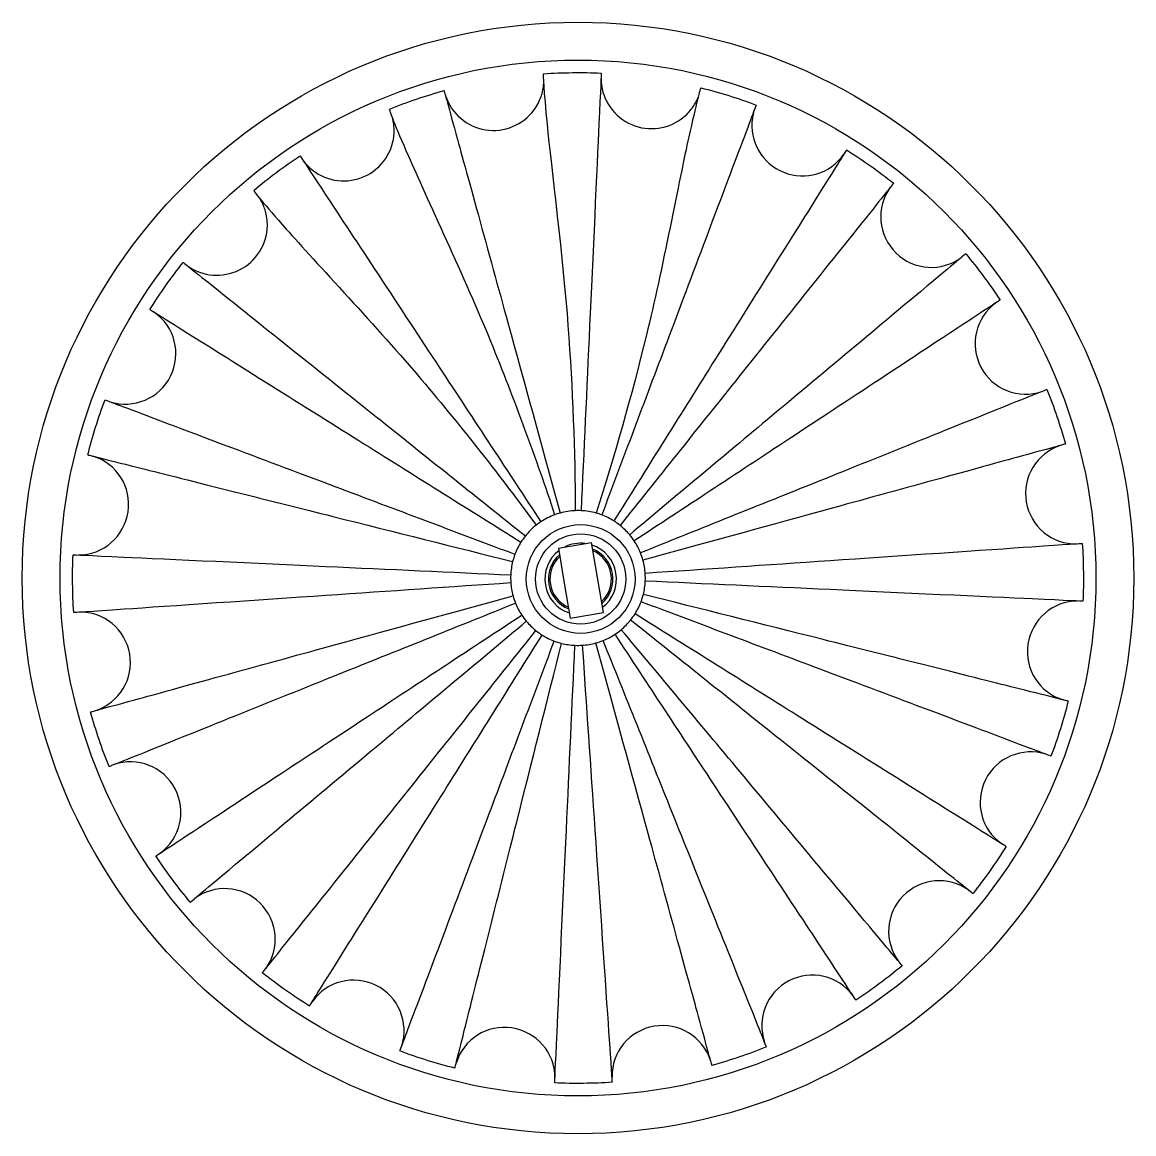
# Model space of a CAD drawing. Header units: inches. Extents: x -6210 to 141093, y -2740 to 21225.
# Drawn here: x 99916.9 to 100048.9, y 7731.6 to 7863.6 of the extents above; entities that cross this region are included whole.
import ezdxf

# ---------------------------------------------------------------- set-up
doc = ezdxf.new("R2010")
doc.units = ezdxf.units.IN
doc.header["$LTSCALE"] = 100
doc.header["$MEASUREMENT"] = 0
doc.layers.add('car area', color=53, linetype='Continuous')

msp = doc.modelspace()

# ---------------------------------------------------------------- linework, layer by layer
at = {"layer": 'car area'}
for p, q in [((99980.55973, 7801.16988), (99984.50335, 7801.8391)), ((99985.20983, 7797.67594), (99984.50335, 7801.8391)), ((99980.55973, 7801.16988), (99981.26621, 7797.00671)), ((99985.91541, 7793.51811), (99985.20983, 7797.67594)), ((99981.26621, 7797.00671), (99981.97179, 7792.84889)), ((99981.97179, 7792.84889), (99985.91541, 7793.51811))]:
    msp.add_line(p, q, dxfattribs=at)
for centre, radius in [((99982.89463, 7797.6108), 66), ((99982.89463, 7797.6108), 61.5), ((99983.21262, 7797.49105), 6.46015), ((99983.21262, 7797.49105), 5.35835), ((99983.21262, 7797.49105), 5.35835)]:
    msp.add_circle(centre, radius, dxfattribs=at)
for centre, radius, start, end in [((99991.62726, 7856.97191), 6, 180.2291795, 305.5008314), ((99972.85626, 7856.7651), 6, 198.2291795, 323.5008314), ((100009.54344, 7851.36804), 6, 162.2291795, 164.7749841), ((100009.54344, 7851.36804), 6, 171.813675, 325.0332756), ((99955.06789, 7850.76786), 6, 216.2291795, 341.5008314), ((100024.85106, 7840.50204), 6, 144.2291795, 307.0332756), ((99940.00339, 7839.56723), 6, 234.2291795, 358.7501387), ((100036.05168, 7825.43754), 6, 126.2291795, 289.0332756), ((99929.13739, 7824.25962), 6, 252.2291795, 55.0332756), ((100042.04893, 7807.64917), 6, 108.2291795, 271.0332756), ((99923.53352, 7806.34343), 6, 270.2291795, 73.0332756), ((99982.89463, 7797.6108), 8, 105.3631955, 110.2728398), ((99982.89463, 7797.6108), 8, 92.2728398, 105.3631955), ((99982.89463, 7797.6108), 8, 87.3631955, 92.2728398), ((99982.89463, 7797.6108), 8, 74.2728398, 87.3631955), ((99982.89463, 7797.6108), 8, 69.3631955, 74.2728398), ((99982.89463, 7797.6108), 8, 128.2728398, 141.3631955), ((99982.89463, 7797.6108), 8, 123.3631955, 128.2728398), ((99982.89463, 7797.6108), 8, 110.2728398, 123.3631955), ((99982.89463, 7797.6108), 8, 57.8992596, 69.3631955), ((99982.89463, 7797.6108), 8, 51.3631955, 57.8992596), ((99982.89463, 7797.6108), 8, 39.8992596, 51.3631955), ((99982.89463, 7797.6108), 8, 141.3631955, 147.8992596), ((99982.89463, 7797.6108), 8, 33.3631955, 39.8992596), ((99982.89463, 7797.6108), 8, 147.8992596, 159.3631955), ((99983.21262, 7797.49105), 4.25101, 82.889565, 116.3728902), ((99983.21262, 7797.49105), 4.25101, 307.6964542, 71.5660009), ((99982.89463, 7797.6108), 8, 21.8992596, 33.3631955), ((99982.89463, 7797.6108), 8, 159.3631955, 165.8992596), ((99983.21262, 7797.49105), 4.25101, 127.6964542, 251.5660009), ((99983.21262, 7797.49105), 3.83406, 131.0736094, 248.1888457), ((99983.21262, 7797.49105), 3.83406, 131.0736094, 248.1888457), ((99983.21262, 7797.49105), 3.65212, 132.8355879, 246.4268673), ((99983.21262, 7797.49105), 3.83406, 311.0736094, 68.1888457), ((99983.21262, 7797.49105), 3.83406, 311.0736094, 68.1888457), ((99983.21262, 7797.49105), 3.65212, 312.8355879, 66.4268673), ((99982.89463, 7797.6108), 8, 15.3631955, 21.8992596), ((99982.89463, 7797.6108), 8, 165.8992596, 177.3631955), ((99982.89463, 7797.6108), 8, 3.8992596, 15.3631955), ((99982.89463, 7797.6108), 8, 177.3631955, 183.8992596), ((99982.89463, 7797.6108), 8, 345.8992596, 357.3631955), ((99982.89463, 7797.6108), 8, 357.3631955, 3.8992596), ((99982.89463, 7797.6108), 8, 183.8992596, 195.3631955), ((99982.89463, 7797.6108), 8, 195.3631955, 201.8992596), ((99982.89463, 7797.6108), 8, 201.8992596, 213.3631955), ((99982.89463, 7797.6108), 8, 327.8992596, 339.3631955), ((99982.89463, 7797.6108), 8, 339.3631955, 345.8992596), ((100042.25573, 7788.87817), 6, 90.2291795, 253.0332756), ((99923.74033, 7787.57244), 6, 288.2291795, 91.0332756), ((99982.89463, 7797.6108), 8, 321.3631955, 327.8992596), ((99982.89463, 7797.6108), 8, 213.3631955, 219.8992596), ((99982.89463, 7797.6108), 8, 219.8992596, 231.3631955), ((99982.89463, 7797.6108), 8, 309.8992596, 321.3631955), ((99982.89463, 7797.6108), 8, 231.3631955, 237.8992596), ((99982.89463, 7797.6108), 8, 237.8992596, 249.3631955), ((99982.89463, 7797.6108), 8, 291.8992596, 303.3631955), ((99982.89463, 7797.6108), 8, 303.3631955, 309.8992596), ((99982.89463, 7797.6108), 8, 249.3631955, 255.8992596), ((99982.89463, 7797.6108), 8, 255.8992596, 267.3631955), ((99982.89463, 7797.6108), 8, 267.3631955, 273.8992596), ((99982.89463, 7797.6108), 8, 273.8992596, 285.3631955), ((99982.89463, 7797.6108), 8, 285.3631955, 291.8992596), ((100036.65186, 7770.96199), 6, 72.2291795, 235.0332756), ((99929.73757, 7769.78407), 6, 306.2291795, 109.0332756), ((100025.78586, 7755.65437), 6, 54.2291795, 217.0332756), ((99940.9382, 7754.71957), 6, 324.2291795, 127.0332756), ((99956.24581, 7743.85357), 6, 342.2291795, 145.0332756), ((100010.72136, 7744.45375), 6, 36.2291795, 199.0332756), ((99992.93299, 7738.4565), 6, 18.2291795, 181.0332756), ((99974.162, 7738.2497), 6, 0.2291795, 163.0332756)]:
    msp.add_arc(centre, radius, start, end, dxfattribs=at)
for points, knots in [([(99978.79562, 7857.49104), (99978.70127, 7857.48459), (99978.84356, 7855.48284), (99979.68991, 7846.55547), (99981.14557, 7835.27935), (99981.70488, 7827.5872)], [0.0165735487, 0.0165735487, 0.0165735487, 0.0165735487, 0.3015116483, 0.3015116483, 0.6529817307, 0.6529817307, 0.6529817307, 0.6529817307]), ([(99985.65583, 7857.56737), (99985.65583, 7857.56737), (99985.56351, 7855.56279), (99985.15121, 7846.61002), (99984.62955, 7835.28276), (99984.27477, 7827.57904)], [0.0164767164, 0.0164767164, 0.0164767164, 0.0164767164, 0.3015116483, 0.3015116483, 0.6529817307, 0.6529817307, 0.6529817307, 0.6529817307]), ([(99966.99309, 7855.48615), (99966.99309, 7855.48615), (99967.52474, 7853.55115), (99969.89917, 7844.90915), (99972.90336, 7833.97508), (99974.94652, 7826.53878)], [0.0164767164, 0.0164767164, 0.0164767164, 0.0164767164, 0.3015116483, 0.3015116483, 0.6529817307, 0.6529817307, 0.6529817307, 0.6529817307]), ([(99977.67945, 7853.19624), (99978.04512, 7853.69042), (99978.31616, 7854.22898), (99978.56995, 7854.93981), (99978.63083, 7855.155), (99978.7516, 7855.67138), (99978.78264, 7855.92527), (99978.80512, 7856.16343), (99978.80935, 7856.21983), (99978.81222, 7856.26693)], [0, 0, 0, 0, 2.125288853, 2.125288853, 3.112276426, 3.112276426, 4.794324874, 4.794324874, 5.462335735, 5.462335735, 5.462335735, 5.462335735]), ([(99997.50025, 7855.82696), (99997.40852, 7855.84997), (99996.92528, 7853.90223), (99994.97149, 7845.15026), (99992.8714, 7833.97621), (99991.02633, 7826.4877)], [0.0165735487, 0.0165735487, 0.0165735487, 0.0165735487, 0.3015116483, 0.3015116483, 0.6529817307, 0.6529817307, 0.6529817307, 0.6529817307]), ([(99995.11154, 7852.08727), (99995.61202, 7852.44427), (99996.03623, 7852.87271), (99996.49725, 7853.47033), (99996.62165, 7853.65617), (99996.89608, 7854.10995), (99997.00405, 7854.34184), (99997.09903, 7854.56139), (99997.12049, 7854.61372), (99997.13777, 7854.65763)], [0, 0, 0, 0, 2.125288839, 2.125288839, 3.112276413, 3.112276413, 4.794324866, 4.794324866, 5.462335735, 5.462335735, 5.462335735, 5.462335735]), ([(99960.49223, 7853.29363), (99960.40449, 7853.25834), (99961.15839, 7851.39854), (99964.72203, 7843.16963), (99969.59095, 7832.89523), (99972.4999, 7825.7524)], [0.0165735487, 0.0165735487, 0.0165735487, 0.0165735487, 0.3015116483, 0.3015116483, 0.6529817307, 0.6529817307, 0.6529817307, 0.6529817307]), ([(100004.04829, 7853.77963), (100004.04829, 7853.77963), (100003.34104, 7851.90169), (100000.18236, 7843.51451), (99996.18591, 7832.90284), (99993.46791, 7825.6858)], [0.0164767164, 0.0164767164, 0.0164767164, 0.0164767164, 0.3015116483, 0.3015116483, 0.6529817307, 0.6529817307, 0.6529817307, 0.6529817307]), ([(100003.75403, 7852.9437), (100003.74226, 7852.90046), (100003.73006, 7852.85362), (100003.70425, 7852.74907), (100003.69065, 7852.69029), (100003.65607, 7852.52983), (100003.63683, 7852.42751), (100003.61481, 7852.29138), (100003.60954, 7852.25687), (100003.60458, 7852.2224)], [0, 0, 0, 0, 0.1477922753, 0.1477922753, 0.3273145813, 0.3273145813, 0.6403469731, 0.6403469731, 0.7467812625, 0.7467812625, 0.7467812625, 0.7467812625]), ([(99960.75786, 7848.86411), (99960.95291, 7849.44711), (99961.04427, 7850.04306), (99961.06597, 7850.79753), (99961.05738, 7851.021), (99961.01267, 7851.54942), (99960.96373, 7851.80049), (99960.91152, 7852.03394), (99960.89811, 7852.08888), (99960.88629, 7852.13456)], [0, 0, 0, 0, 2.125288854, 2.125288854, 3.112276427, 3.112276427, 4.794324875, 4.794324875, 5.462335735, 5.462335735, 5.462335735, 5.462335735]), ([(99949.8869, 7847.73968), (99949.8869, 7847.73968), (99950.99048, 7846.06368), (99955.91922, 7838.57839), (99962.15519, 7829.10782), (99966.3963, 7822.66684)], [0.0164767164, 0.0164767164, 0.0164767164, 0.0164767164, 0.3015116483, 0.3015116483, 0.6529817307, 0.6529817307, 0.6529817307, 0.6529817307]), ([(100014.78989, 7848.45475), (100014.78989, 7848.45475), (100013.72351, 7846.75484), (100008.96088, 7839.16278), (100002.93508, 7829.55711), (99998.83691, 7823.02426)], [0.0164767164, 0.0164767164, 0.0164767164, 0.0164767164, 0.3015116483, 0.3015116483, 0.6529817307, 0.6529817307, 0.6529817307, 0.6529817307]), ([(99944.38174, 7843.64559), (99944.3092, 7843.58492), (99945.60092, 7842.04911), (99951.533, 7835.32418), (99959.33859, 7827.05723), (99964.31242, 7821.16291)], [0.0165735487, 0.0165735487, 0.0165735487, 0.0165735487, 0.3015116483, 0.3015116483, 0.6529817307, 0.6529817307, 0.6529817307, 0.6529817307]), ([(100020.37008, 7844.49369), (100020.37008, 7844.49369), (100019.11713, 7842.92621), (100013.52126, 7835.92562), (100006.44123, 7827.06829), (100001.62607, 7821.04439)], [0.0164767164, 0.0164767164, 0.0164767164, 0.0164767164, 0.3015116483, 0.3015116483, 0.6529817307, 0.6529817307, 0.6529817307, 0.6529817307]), ([(99946.00196, 7839.43636), (99946.01552, 7840.05779), (99945.92402, 7840.66274), (99945.71376, 7841.40374), (99945.63636, 7841.61925), (99945.42898, 7842.12073), (99945.30209, 7842.3519), (99945.17414, 7842.56982), (99945.14145, 7842.62281), (99945.11391, 7842.66596)], [0, 0, 0, 0, 2.135942856, 2.135942856, 3.12739234, 3.12739234, 4.80707578, 4.80707578, 5.530118538, 5.530118538, 5.530118538, 5.530118538]), ([(100028.94047, 7836.11009), (100028.94047, 7836.11009), (100027.40097, 7834.82291), (100020.52537, 7829.07416), (100011.82618, 7821.8007), (100005.90983, 7816.854)], [0.0164767164, 0.0164767164, 0.0164767164, 0.0164767164, 0.3015116483, 0.3015116483, 0.6529817307, 0.6529817307, 0.6529817307, 0.6529817307]), ([(99936.01174, 7835.08625), (99936.01174, 7835.08625), (99937.57922, 7833.8333), (99944.57981, 7828.23744), (99953.43714, 7821.1574), (99959.46104, 7816.34225)], [0.0164767164, 0.0164767164, 0.0164767164, 0.0164767164, 0.3015116483, 0.3015116483, 0.6529817307, 0.6529817307, 0.6529817307, 0.6529817307]), ([(100033.0235, 7830.61853), (100033.0235, 7830.61853), (100031.3475, 7829.51495), (100023.86221, 7824.58621), (100014.39164, 7818.35024), (100007.95066, 7814.10913)], [0.0164767164, 0.0164767164, 0.0164767164, 0.0164767164, 0.3015116483, 0.3015116483, 0.6529817307, 0.6529817307, 0.6529817307, 0.6529817307]), ([(99932.05068, 7829.50607), (99932.05068, 7829.50607), (99933.75059, 7828.43968), (99941.34265, 7823.67705), (99950.94832, 7817.65126), (99957.48117, 7813.55309)], [0.0164767164, 0.0164767164, 0.0164767164, 0.0164767164, 0.3015116483, 0.3015116483, 0.6529817307, 0.6529817307, 0.6529817307, 0.6529817307]), ([(100038.58376, 7819.99685), (100038.58376, 7819.99685), (100036.72185, 7819.2484), (100028.4063, 7815.9057), (100017.88526, 7811.67642), (100010.72986, 7808.80008)], [0.0164767164, 0.0164767164, 0.0164767164, 0.0164767164, 0.3015116483, 0.3015116483, 0.6529817307, 0.6529817307, 0.6529817307, 0.6529817307]), ([(99926.7258, 7818.76447), (99926.7258, 7818.76447), (99928.60374, 7818.05722), (99936.99092, 7814.89853), (99947.60259, 7810.90209), (99954.81963, 7808.18409)], [0.0164767164, 0.0164767164, 0.0164767164, 0.0164767164, 0.3015116483, 0.3015116483, 0.6529817307, 0.6529817307, 0.6529817307, 0.6529817307]), ([(100040.76997, 7813.51234), (100040.76997, 7813.51234), (100038.83497, 7812.98069), (100030.19298, 7810.60626), (100019.2589, 7807.60207), (100011.8226, 7805.55891)], [0.0164767164, 0.0164767164, 0.0164767164, 0.0164767164, 0.3015116483, 0.3015116483, 0.6529817307, 0.6529817307, 0.6529817307, 0.6529817307]), ([(99924.68298, 7812.23336), (99924.68298, 7812.23336), (99926.62922, 7811.74447), (99935.32144, 7809.56102), (99946.31905, 7806.79846), (99953.79856, 7804.91963)], [0.0164767164, 0.0164767164, 0.0164767164, 0.0164767164, 0.3015116483, 0.3015116483, 0.6529817307, 0.6529817307, 0.6529817307, 0.6529817307]), ([(100042.77581, 7801.69232), (100042.77581, 7801.69232), (100040.77374, 7801.55585), (100031.83223, 7800.9464), (100020.51921, 7800.1753), (100012.82518, 7799.65088)], [0.0164767164, 0.0164767164, 0.0164767164, 0.0164767164, 0.3015116483, 0.3015116483, 0.6529817307, 0.6529817307, 0.6529817307, 0.6529817307]), ([(99922.93806, 7800.37201), (99922.93806, 7800.37201), (99924.94264, 7800.27969), (99933.89541, 7799.86739), (99945.22267, 7799.34573), (99952.92639, 7798.99094)], [0.0164767164, 0.0164767164, 0.0164767164, 0.0164767164, 0.3015116483, 0.3015116483, 0.6529817307, 0.6529817307, 0.6529817307, 0.6529817307]), ([(100042.85119, 7794.8496), (100042.85119, 7794.8496), (100040.84661, 7794.94192), (100031.89385, 7795.35422), (100020.56658, 7795.87588), (100012.86286, 7796.23066)], [0.0164767164, 0.0164767164, 0.0164767164, 0.0164767164, 0.3015116483, 0.3015116483, 0.6529817307, 0.6529817307, 0.6529817307, 0.6529817307]), ([(99923.01345, 7793.52929), (99923.01345, 7793.52929), (99925.01551, 7793.66575), (99933.95702, 7794.27521), (99945.27004, 7795.04631), (99952.96407, 7795.57073)], [0.0164767164, 0.0164767164, 0.0164767164, 0.0164767164, 0.3015116483, 0.3015116483, 0.6529817307, 0.6529817307, 0.6529817307, 0.6529817307]), ([(99925.01928, 7781.70927), (99925.01928, 7781.70927), (99926.95428, 7782.24092), (99935.59628, 7784.61535), (99946.53035, 7787.61954), (99953.96665, 7789.6627)], [0.0164767164, 0.0164767164, 0.0164767164, 0.0164767164, 0.3015116483, 0.3015116483, 0.6529817307, 0.6529817307, 0.6529817307, 0.6529817307]), ([(100041.10627, 7782.98825), (100041.10627, 7782.98825), (100039.16003, 7783.47714), (100030.46781, 7785.66059), (100019.4702, 7788.42315), (100011.99069, 7790.30198)], [0.0164767164, 0.0164767164, 0.0164767164, 0.0164767164, 0.3015116483, 0.3015116483, 0.6529817307, 0.6529817307, 0.6529817307, 0.6529817307]), ([(100039.06345, 7776.45714), (100039.06345, 7776.45714), (100037.18551, 7777.16439), (100028.79833, 7780.32307), (100018.18666, 7784.31952), (100010.96963, 7787.03752)], [0.0164767164, 0.0164767164, 0.0164767164, 0.0164767164, 0.3015116483, 0.3015116483, 0.6529817307, 0.6529817307, 0.6529817307, 0.6529817307]), ([(99927.2055, 7775.22475), (99927.2055, 7775.22475), (99929.0674, 7775.97321), (99937.38295, 7779.31591), (99947.90399, 7783.54519), (99955.05939, 7786.42153)], [0.0164767164, 0.0164767164, 0.0164767164, 0.0164767164, 0.3015116483, 0.3015116483, 0.6529817307, 0.6529817307, 0.6529817307, 0.6529817307]), ([(100033.73857, 7765.71554), (100033.73857, 7765.71554), (100032.03866, 7766.78192), (100024.4466, 7771.54455), (100014.84093, 7777.57035), (100008.30808, 7781.66852)], [0.0164767164, 0.0164767164, 0.0164767164, 0.0164767164, 0.3015116483, 0.3015116483, 0.6529817307, 0.6529817307, 0.6529817307, 0.6529817307]), ([(99932.76575, 7764.60308), (99932.76575, 7764.60308), (99934.44175, 7765.70666), (99941.92704, 7770.6354), (99951.39761, 7776.87137), (99957.83859, 7781.11247)], [0.0164767164, 0.0164767164, 0.0164767164, 0.0164767164, 0.3015116483, 0.3015116483, 0.6529817307, 0.6529817307, 0.6529817307, 0.6529817307]), ([(100029.77751, 7760.13535), (100029.77751, 7760.13535), (100028.21004, 7761.3883), (100021.20944, 7766.98417), (100012.35211, 7774.0642), (100006.32821, 7778.87936)], [0.0164767164, 0.0164767164, 0.0164767164, 0.0164767164, 0.3015116483, 0.3015116483, 0.6529817307, 0.6529817307, 0.6529817307, 0.6529817307]), ([(99936.84879, 7759.11152), (99936.84879, 7759.11152), (99938.38828, 7760.3987), (99945.26388, 7766.14745), (99953.96307, 7773.42091), (99959.87942, 7778.36761)], [0.0164767164, 0.0164767164, 0.0164767164, 0.0164767164, 0.3015116483, 0.3015116483, 0.6529817307, 0.6529817307, 0.6529817307, 0.6529817307]), ([(99945.41918, 7750.72792), (99945.41918, 7750.72792), (99946.67213, 7752.29539), (99952.26799, 7759.29599), (99959.34803, 7768.15332), (99964.16318, 7774.17722)], [0.0164767164, 0.0164767164, 0.0164767164, 0.0164767164, 0.3015116483, 0.3015116483, 0.6529817307, 0.6529817307, 0.6529817307, 0.6529817307]), ([(100021.39391, 7751.56496), (100021.39391, 7751.56496), (100020.10673, 7753.10446), (100014.35798, 7759.98006), (100007.08452, 7768.67925), (100002.13782, 7774.5956)], [0.0164767164, 0.0164767164, 0.0164767164, 0.0164767164, 0.3015116483, 0.3015116483, 0.6529817307, 0.6529817307, 0.6529817307, 0.6529817307]), ([(99950.99936, 7746.76686), (99950.99936, 7746.76686), (99952.06575, 7748.46677), (99956.82838, 7756.05883), (99962.85417, 7765.6645), (99966.95234, 7772.19735)], [0.0164767164, 0.0164767164, 0.0164767164, 0.0164767164, 0.3015116483, 0.3015116483, 0.6529817307, 0.6529817307, 0.6529817307, 0.6529817307]), ([(100015.90235, 7747.48192), (100015.90235, 7747.48192), (100014.79877, 7749.15793), (100009.87003, 7756.64322), (100003.63406, 7766.11379), (99999.39296, 7772.55476)], [0.0164767164, 0.0164767164, 0.0164767164, 0.0164767164, 0.3015116483, 0.3015116483, 0.6529817307, 0.6529817307, 0.6529817307, 0.6529817307]), ([(99961.74096, 7741.44198), (99961.74096, 7741.44198), (99962.44821, 7743.31992), (99965.6069, 7751.7071), (99969.60334, 7762.31877), (99972.32134, 7769.5358)], [0.0164767164, 0.0164767164, 0.0164767164, 0.0164767164, 0.3015116483, 0.3015116483, 0.6529817307, 0.6529817307, 0.6529817307, 0.6529817307]), ([(100005.28068, 7741.92167), (100005.28068, 7741.92167), (100004.53222, 7743.78358), (100001.18952, 7752.09913), (99996.96024, 7762.62017), (99994.0839, 7769.77557)], [0.0164767164, 0.0164767164, 0.0164767164, 0.0164767164, 0.3015116483, 0.3015116483, 0.6529817307, 0.6529817307, 0.6529817307, 0.6529817307]), ([(99968.27207, 7739.39916), (99968.27207, 7739.39916), (99968.76096, 7741.3454), (99970.94441, 7750.03762), (99973.70697, 7761.03522), (99975.5858, 7768.51474)], [0.0164767164, 0.0164767164, 0.0164767164, 0.0164767164, 0.3015116483, 0.3015116483, 0.6529817307, 0.6529817307, 0.6529817307, 0.6529817307]), ([(99998.79616, 7739.73546), (99998.79616, 7739.73546), (99998.26451, 7741.67046), (99995.89008, 7750.31245), (99992.88589, 7761.24653), (99990.84273, 7768.68283)], [0.0164767164, 0.0164767164, 0.0164767164, 0.0164767164, 0.3015116483, 0.3015116483, 0.6529817307, 0.6529817307, 0.6529817307, 0.6529817307]), ([(99980.13342, 7737.65424), (99980.13342, 7737.65424), (99980.22574, 7739.65882), (99980.63804, 7748.61158), (99981.1597, 7759.93885), (99981.51449, 7767.64257)], [0.0164767164, 0.0164767164, 0.0164767164, 0.0164767164, 0.3015116483, 0.3015116483, 0.6529817307, 0.6529817307, 0.6529817307, 0.6529817307]), ([(99986.97614, 7737.72962), (99986.97614, 7737.72962), (99986.83968, 7739.73168), (99986.23022, 7748.6732), (99985.45912, 7759.98622), (99984.9347, 7767.68025)], [0.0164767164, 0.0164767164, 0.0164767164, 0.0164767164, 0.3015116483, 0.3015116483, 0.6529817307, 0.6529817307, 0.6529817307, 0.6529817307])]:
    msp.add_open_spline(points, degree=3, knots=knots, dxfattribs=at)
for points in [[(99978.79562, 7857.49104), (99981.07716, 7857.64705), (99983.37137, 7857.67258), (99985.65583, 7857.56737)], [(99960.49223, 7853.29363), (99962.6139, 7854.14704), (99964.78793, 7854.88027), (99966.99309, 7855.48615)], [(99997.50025, 7855.82696), (99999.71834, 7855.27029), (100001.90815, 7854.58562), (100004.04829, 7853.77963)], [(99944.38174, 7843.64559), (99946.13585, 7845.11287), (99947.9769, 7846.48203), (99949.8869, 7847.73968)], [(100014.78989, 7848.45475), (100016.72219, 7847.24258), (100018.58831, 7845.91793), (100020.37008, 7844.49369)], [(100028.94047, 7836.11009), (100030.40362, 7834.36013), (100031.76906, 7832.52366), (100033.0235, 7830.61853)], [(99932.05068, 7829.50607), (99933.26285, 7831.43837), (99934.5875, 7833.30448), (99936.01174, 7835.08625)], [(99974.94652, 7826.53878), (99976.9638, 7819.19666), (99978.90667, 7812.12538), (99980.77513, 7805.32493)], [(99981.70488, 7827.5872), (99982.25711, 7819.99249), (99982.54794, 7812.66492), (99982.57736, 7805.60451)], [(99984.27477, 7827.57904), (99983.92448, 7819.9729), (99983.58711, 7812.64733), (99983.26266, 7805.60233)], [(99991.02633, 7826.4877), (99989.20463, 7819.09405), (99987.21688, 7812.03525), (99985.06308, 7805.31131)], [(99972.4999, 7825.7524), (99975.37199, 7818.70004), (99977.91293, 7811.82099), (99980.1227, 7805.11523)], [(99993.46791, 7825.6858), (99990.78434, 7818.56018), (99988.19976, 7811.6974), (99985.71417, 7805.09747)], [(99966.3963, 7822.66684), (99970.58368, 7816.30745), (99974.61661, 7810.18264), (99978.49507, 7804.29241)], [(99998.83691, 7823.02426), (99994.79065, 7816.57415), (99990.89365, 7810.36197), (99987.1459, 7804.38772)], [(99964.31242, 7821.16291), (99969.22324, 7815.34324), (99973.76556, 7809.58606), (99977.93937, 7803.89136)], [(100001.62607, 7821.04439), (99996.8719, 7815.09679), (99992.29311, 7809.36858), (99987.88968, 7803.85976)], [(100038.58376, 7819.99685), (100039.43453, 7817.88041), (100040.16564, 7815.71187), (100040.76997, 7813.51234)], [(99924.68298, 7812.23336), (99925.23871, 7814.44567), (99925.92186, 7816.62979), (99926.7258, 7818.76447)], [(99959.46104, 7816.34225), (99965.40864, 7811.58808), (99971.13685, 7807.00929), (99976.64567, 7802.60586)], [(100005.90983, 7816.854), (100000.06842, 7811.96995), (99994.44248, 7807.26605), (99989.03201, 7802.74232)], [(99957.48117, 7813.55309), (99963.93128, 7809.50683), (99970.14345, 7805.60983), (99976.11771, 7801.86208)], [(100007.95066, 7814.10913), (100001.59128, 7809.92175), (99995.46647, 7805.88882), (99989.57624, 7802.01036)], [(99954.81963, 7808.18409), (99961.94525, 7805.50052), (99968.80803, 7802.91594), (99975.40796, 7800.43035)], [(100010.72986, 7808.80008), (100003.66509, 7805.96017), (99996.86092, 7803.22501), (99990.31735, 7800.59461)], [(100011.8226, 7805.55891), (100004.48049, 7803.54163), (99997.4092, 7801.59876), (99990.60875, 7799.7303)], [(99953.79856, 7804.91963), (99961.18334, 7803.0646), (99968.29571, 7801.278), (99975.13567, 7799.55982)], [(100042.77581, 7801.69232), (100042.93092, 7799.41655), (100042.95613, 7797.12823), (100042.85119, 7794.8496)], [(99923.01345, 7793.52929), (99922.85833, 7795.80506), (99922.83312, 7798.09338), (99922.93806, 7800.37201)], [(99952.92639, 7798.99094), (99960.53253, 7798.64066), (99967.8581, 7798.30329), (99974.9031, 7797.97884)], [(100012.82518, 7799.65088), (100005.22861, 7799.13309), (99997.91225, 7798.63441), (99990.87611, 7798.15482)], [(100012.86286, 7796.23066), (100005.25672, 7796.58095), (99997.93116, 7796.91832), (99990.88616, 7797.24277)], [(99952.96407, 7795.57073), (99960.56065, 7796.08852), (99967.877, 7796.5872), (99974.91314, 7797.06678)], [(99953.96665, 7789.6627), (99961.30876, 7791.67998), (99968.38005, 7793.62285), (99975.1805, 7795.49131)], [(99955.05939, 7786.42153), (99962.12416, 7789.26144), (99968.92833, 7791.9966), (99975.4719, 7794.627)], [(100010.96963, 7787.03752), (100003.844, 7789.72109), (99996.98123, 7792.30567), (99990.38129, 7794.79126)], [(100011.99069, 7790.30198), (100004.60592, 7792.15701), (99997.49354, 7793.94361), (99990.65358, 7795.66178)], [(100008.30808, 7781.66852), (100001.85797, 7785.71478), (99995.6458, 7789.61178), (99989.67155, 7793.35953)], [(99957.83859, 7781.11247), (99964.19798, 7785.29986), (99970.32279, 7789.33278), (99976.21302, 7793.21125)], [(99959.87942, 7778.36761), (99965.72083, 7783.25166), (99971.34677, 7787.95555), (99976.75724, 7792.47929)], [(100006.32821, 7778.87936), (100000.38061, 7783.63352), (99994.6524, 7788.21232), (99989.14358, 7792.61575)], [(99964.16318, 7774.17722), (99968.91735, 7780.12482), (99973.49614, 7785.85303), (99977.89957, 7791.36185)], [(99966.95234, 7772.19735), (99970.9986, 7778.64746), (99974.8956, 7784.85963), (99978.64335, 7790.83388)], [(99999.39296, 7772.55476), (99995.20557, 7778.91415), (99991.17264, 7785.03896), (99987.29418, 7790.92919)], [(100002.13782, 7774.5956), (99997.25377, 7780.43701), (99992.54988, 7786.06295), (99988.02614, 7791.47342)], [(99972.32134, 7769.5358), (99975.00491, 7776.66143), (99977.58949, 7783.5242), (99980.07508, 7790.12414)], [(99975.5858, 7768.51474), (99977.44083, 7775.89951), (99979.22743, 7783.01189), (99980.94561, 7789.85185)], [(99981.51449, 7767.64257), (99981.86477, 7775.24871), (99982.20214, 7782.57427), (99982.52659, 7789.61927)], [(99984.9347, 7767.68025), (99984.41691, 7775.27682), (99983.91823, 7782.59318), (99983.43865, 7789.62932)], [(99990.84273, 7768.68283), (99988.82545, 7776.02494), (99986.88258, 7783.09623), (99985.01412, 7789.89668)], [(99994.0839, 7769.77557), (99991.24399, 7776.84034), (99988.50883, 7783.64451), (99985.87843, 7790.18808)], [(100041.10627, 7782.98825), (100040.55054, 7780.77594), (100039.86739, 7778.59182), (100039.06345, 7776.45714)], [(99927.2055, 7775.22475), (99926.35472, 7777.3412), (99925.62361, 7779.50974), (99925.01928, 7781.70927)], [(100033.73857, 7765.71554), (100032.5264, 7763.78324), (100031.20175, 7761.91712), (100029.77751, 7760.13535)], [(99936.84879, 7759.11152), (99935.38563, 7760.86147), (99934.02019, 7762.69795), (99932.76575, 7764.60308)], [(100021.39391, 7751.56496), (100019.64396, 7750.10181), (100017.80748, 7748.73637), (100015.90235, 7747.48192)], [(99950.99936, 7746.76686), (99949.06706, 7747.97903), (99947.20094, 7749.30368), (99945.41918, 7750.72792)], [(100005.28068, 7741.92167), (100003.16423, 7741.0709), (100000.99569, 7740.33979), (99998.79616, 7739.73546)], [(99968.27207, 7739.39916), (99966.05976, 7739.95489), (99963.87564, 7740.63804), (99961.74096, 7741.44198)], [(99986.97614, 7737.72962), (99984.70037, 7737.57451), (99982.41205, 7737.5493), (99980.13342, 7737.65424)]]:
    msp.add_open_spline(points, degree=3, dxfattribs=at)

doc.saveas('drawing.dxf')
